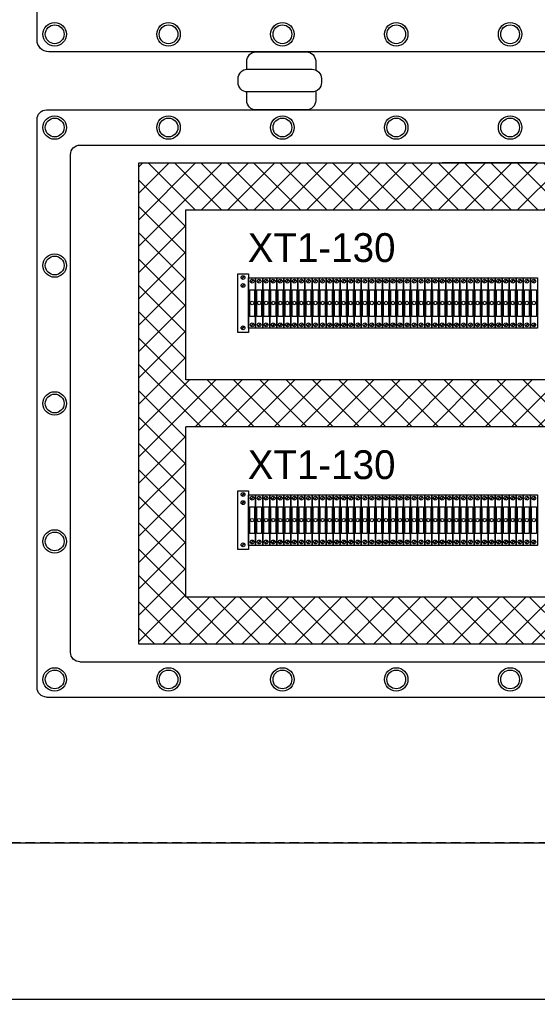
# Model space of a CAD drawing. Header units: millimetres. Extents: x 32626 to 72822, y 60047 to 123188.
# Drawn here: x 38663 to 38928, y 68575 to 69075 of the extents above; entities that cross this region are included whole.
import ezdxf

# ---------------------------------------------------------------- set-up
doc = ezdxf.new("R2010")
doc.units = ezdxf.units.MM
doc.header["$LTSCALE"] = 10
doc.linetypes.add('DASHED', pattern=[0.75, 0.5, -0.25])
for name, color, linetype, lineweight in [('1轮廓实线层', 7, 'Continuous', 18), ('2细线层', 4, 'Continuous', 18), ('6文字层', 3, 'Continuous', 18), ('图框层', 7, 'Continuous', 18)]:
    doc.layers.add(name, color=color, linetype=linetype, lineweight=lineweight)
doc.styles.add('样式 1', font='SIMYOU.TTF', dxfattribs={"width": 0.75})

msp = doc.modelspace()

# ---------------------------------------------------------------- hatches: boundary and pattern name
at = {"layer": '1轮廓实线层'}
h = msp.add_hatch(dxfattribs=at)
h.set_pattern_fill('ANSI37', color=256, scale=3, style=0)
h.set_pattern_definition([(45, (7301.284, 2082.644), (-6.7351921, 6.7351921), []), (135, (7301.284, 2082.644), (-6.7351921, -6.7351921), [])])
h.paths.add_polyline_path([(39458.37, 68756.33), (39458.37, 69002.19), (38724.3, 69002.19), (38724.3, 68756.33)])
h.paths.add_polyline_path([(39434.37, 68780.33), (39434.37, 68867.26), (38748.3, 68867.26), (38748.3, 68780.33)], flags=16)
h.paths.add_polyline_path([(39434.37, 68891.26), (39434.37, 68978.19), (38748.3, 68978.19), (38748.3, 68891.26)], flags=16)

# ---------------------------------------------------------------- linework, layer by layer
for p, q in [((38694.14, 69011.26), (39488.54, 69011.26)), ((38724.3, 69002.19), (39458.37, 69002.19)), ((38724.3, 68756.33), (38724.3, 69002.19)), ((38927.3, 69002.19), (38879.3, 69002.19)), ((38748.3, 68891.26), (38748.3, 68978.19)), ((38748.3, 68978.19), (39434.37, 68978.19)), ((39434.37, 68891.26), (38748.3, 68891.26)), ((39434.37, 68867.26), (38748.3, 68867.26)), ((38748.3, 68780.33), (38748.3, 68867.26)), ((39194.37, 68780.33), (38748.3, 68780.33)), ((39434.37, 68780.33), (38748.3, 68780.33)), ((39458.37, 68756.33), (38724.3, 68756.33)), ((38927.3, 68756.33), (38879.3, 68756.33)), ((38694.14, 68747.26), (39488.54, 68747.26)), ((38677.05, 68729.26), (39507.45, 68729.26))]:
    msp.add_line(p, q, dxfattribs=at)
at = {"layer": '1轮廓实线层', "lineweight": 13}
for p, q in [((38774.84, 68945.58), (38780.24, 68945.58)), ((38774.84, 68915.58), (38774.84, 68945.58)), ((38780.24, 68945.58), (38780.24, 68915.58)), ((38776.79, 68943.02), (38778.17, 68944.4)), ((38776.79, 68938.89), (38778.17, 68940.27)), ((38776.92, 68942.9), (38778.29, 68944.27)), ((38776.92, 68938.77), (38778.29, 68940.15)), ((38780.37, 68917.7), (38780.37, 68943.5)), ((38780.37, 68943.5), (38783.97, 68943.5)), ((38781.42, 68941.16), (38782.8, 68942.54)), ((38781.54, 68941.04), (38782.92, 68942.42)), ((38783.97, 68943.5), (38783.97, 68917.7)), ((38783.97, 68943.5), (38787.57, 68943.5)), ((38783.97, 68917.7), (38783.97, 68943.5)), ((38785.02, 68941.16), (38786.4, 68942.54)), ((38785.14, 68941.04), (38786.52, 68942.42)), ((38787.57, 68943.5), (38787.57, 68917.7)), ((38787.57, 68943.5), (38791.17, 68943.5)), ((38787.57, 68917.7), (38787.57, 68943.5)), ((38788.62, 68941.16), (38790, 68942.54)), ((38788.75, 68941.04), (38790.12, 68942.42)), ((38791.17, 68943.5), (38791.17, 68917.7)), ((38791.17, 68943.5), (38794.77, 68943.5)), ((38791.17, 68917.7), (38791.17, 68943.5)), ((38792.23, 68941.16), (38793.6, 68942.54)), ((38792.35, 68941.04), (38793.72, 68942.42)), ((38794.77, 68943.5), (38794.77, 68917.7)), ((38794.78, 68943.5), (38798.38, 68943.5)), ((38794.78, 68917.7), (38794.78, 68943.5)), ((38795.83, 68941.16), (38797.2, 68942.54)), ((38795.95, 68941.04), (38797.33, 68942.42)), ((38798.38, 68943.5), (38798.38, 68917.7)), ((38798.38, 68943.5), (38801.98, 68943.5)), ((38798.38, 68917.7), (38798.38, 68943.5)), ((38799.43, 68941.16), (38800.81, 68942.54)), ((38799.55, 68941.04), (38800.93, 68942.42)), ((38801.98, 68943.5), (38801.98, 68917.7)), ((38801.98, 68943.5), (38805.58, 68943.5)), ((38801.98, 68917.7), (38801.98, 68943.5)), ((38803.03, 68941.16), (38804.41, 68942.54)), ((38803.15, 68941.04), (38804.53, 68942.42)), ((38805.58, 68943.5), (38805.58, 68917.7)), ((38805.58, 68943.5), (38809.18, 68943.5)), ((38805.58, 68917.7), (38805.58, 68943.5)), ((38806.63, 68941.16), (38808.01, 68942.54)), ((38806.75, 68941.04), (38808.13, 68942.42)), ((38809.18, 68943.5), (38809.18, 68917.7)), ((38809.18, 68943.5), (38812.78, 68943.5)), ((38809.18, 68917.7), (38809.18, 68943.5)), ((38810.23, 68941.16), (38811.61, 68942.54)), ((38810.35, 68941.04), (38811.73, 68942.42)), ((38812.78, 68943.5), (38812.78, 68917.7)), ((38812.78, 68943.5), (38816.38, 68943.5)), ((38812.78, 68917.7), (38812.78, 68943.5)), ((38813.83, 68941.16), (38815.21, 68942.54)), ((38813.95, 68941.04), (38815.33, 68942.42)), ((38816.38, 68943.5), (38816.38, 68917.7)), ((38816.38, 68943.5), (38819.98, 68943.5)), ((38816.38, 68917.7), (38816.38, 68943.5)), ((38817.43, 68941.16), (38818.81, 68942.54)), ((38817.55, 68941.04), (38818.93, 68942.42)), ((38819.98, 68943.5), (38819.98, 68917.7)), ((38819.98, 68943.5), (38823.58, 68943.5)), ((38819.98, 68917.7), (38819.98, 68943.5)), ((38821.03, 68941.16), (38822.41, 68942.54)), ((38821.15, 68941.04), (38822.53, 68942.42)), ((38823.58, 68943.5), (38823.58, 68917.7)), ((38823.58, 68943.5), (38827.18, 68943.5)), ((38823.58, 68917.7), (38823.58, 68943.5)), ((38824.63, 68941.16), (38826.01, 68942.54)), ((38824.75, 68941.04), (38826.13, 68942.42)), ((38827.18, 68943.5), (38827.18, 68917.7)), ((38827.18, 68943.5), (38830.78, 68943.5)), ((38827.18, 68917.7), (38827.18, 68943.5)), ((38828.23, 68941.16), (38829.61, 68942.54)), ((38828.35, 68941.04), (38829.73, 68942.42)), ((38830.78, 68943.5), (38830.78, 68917.7)), ((38830.78, 68943.5), (38834.38, 68943.5)), ((38830.78, 68917.7), (38830.78, 68943.5)), ((38831.83, 68941.16), (38833.21, 68942.54)), ((38831.95, 68941.04), (38833.33, 68942.42)), ((38834.38, 68943.5), (38834.38, 68917.7)), ((38834.38, 68943.5), (38837.98, 68943.5)), ((38834.38, 68917.7), (38834.38, 68943.5)), ((38835.43, 68941.16), (38836.81, 68942.54)), ((38835.56, 68941.04), (38836.93, 68942.42)), ((38837.98, 68943.5), (38837.98, 68917.7)), ((38837.99, 68943.5), (38841.59, 68943.5)), ((38837.99, 68917.7), (38837.99, 68943.5)), ((38839.04, 68941.16), (38840.41, 68942.54)), ((38839.16, 68941.04), (38840.54, 68942.42)), ((38841.59, 68943.5), (38841.59, 68917.7)), ((38841.59, 68943.5), (38845.19, 68943.5)), ((38841.59, 68917.7), (38841.59, 68943.5)), ((38842.64, 68941.16), (38844.02, 68942.54)), ((38842.76, 68941.04), (38844.14, 68942.42)), ((38845.19, 68943.5), (38845.19, 68917.7)), ((38845.19, 68943.5), (38848.79, 68943.5)), ((38845.19, 68917.7), (38845.19, 68943.5)), ((38846.24, 68941.16), (38847.62, 68942.54)), ((38846.36, 68941.04), (38847.74, 68942.42)), ((38848.79, 68943.5), (38848.79, 68917.7)), ((38848.79, 68943.5), (38852.39, 68943.5)), ((38848.79, 68917.7), (38848.79, 68943.5)), ((38849.84, 68941.16), (38851.22, 68942.54)), ((38849.96, 68941.04), (38851.34, 68942.42)), ((38852.39, 68943.5), (38852.39, 68917.7)), ((38852.39, 68943.5), (38855.99, 68943.5)), ((38852.39, 68917.7), (38852.39, 68943.5)), ((38853.44, 68941.16), (38854.82, 68942.54)), ((38853.56, 68941.04), (38854.94, 68942.42)), ((38855.99, 68943.5), (38855.99, 68917.7)), ((38855.99, 68943.5), (38859.59, 68943.5)), ((38855.99, 68917.7), (38855.99, 68943.5)), ((38857.04, 68941.16), (38858.42, 68942.54)), ((38857.16, 68941.04), (38858.54, 68942.42)), ((38859.59, 68943.5), (38859.59, 68917.7)), ((38859.59, 68943.5), (38863.19, 68943.5)), ((38859.59, 68917.7), (38859.59, 68943.5)), ((38860.64, 68941.16), (38862.02, 68942.54)), ((38860.76, 68941.04), (38862.14, 68942.42)), ((38863.19, 68943.5), (38863.19, 68917.7)), ((38863.19, 68943.5), (38866.79, 68943.5)), ((38863.19, 68917.7), (38863.19, 68943.5)), ((38864.24, 68941.16), (38865.62, 68942.54)), ((38864.36, 68941.04), (38865.74, 68942.42)), ((38866.79, 68943.5), (38866.79, 68917.7)), ((38866.79, 68943.5), (38870.39, 68943.5)), ((38866.79, 68917.7), (38866.79, 68943.5)), ((38867.84, 68941.16), (38869.22, 68942.54)), ((38867.96, 68941.04), (38869.34, 68942.42)), ((38870.39, 68943.5), (38870.39, 68917.7)), ((38870.39, 68943.5), (38873.99, 68943.5)), ((38870.39, 68917.7), (38870.39, 68943.5)), ((38871.44, 68941.16), (38872.82, 68942.54)), ((38871.56, 68941.04), (38872.94, 68942.42)), ((38873.99, 68943.5), (38873.99, 68917.7)), ((38873.99, 68943.5), (38877.59, 68943.5)), ((38873.99, 68917.7), (38873.99, 68943.5)), ((38875.04, 68941.16), (38876.42, 68942.54)), ((38875.16, 68941.04), (38876.54, 68942.42)), ((38877.59, 68943.5), (38877.59, 68917.7)), ((38877.59, 68943.5), (38881.19, 68943.5)), ((38877.59, 68917.7), (38877.59, 68943.5)), ((38878.64, 68941.16), (38880.02, 68942.54)), ((38878.77, 68941.04), (38880.14, 68942.42)), ((38881.19, 68943.5), (38881.19, 68917.7)), ((38881.19, 68943.5), (38884.79, 68943.5)), ((38881.19, 68917.7), (38881.19, 68943.5)), ((38882.25, 68941.16), (38883.62, 68942.54)), ((38882.37, 68941.04), (38883.74, 68942.42)), ((38884.79, 68943.5), (38884.79, 68917.7)), ((38884.8, 68943.5), (38888.4, 68943.5)), ((38884.8, 68917.7), (38884.8, 68943.5)), ((38885.85, 68941.16), (38887.22, 68942.54)), ((38885.97, 68941.04), (38887.35, 68942.42)), ((38888.4, 68943.5), (38888.4, 68917.7)), ((38888.4, 68943.5), (38892, 68943.5)), ((38888.4, 68917.7), (38888.4, 68943.5)), ((38889.45, 68941.16), (38890.83, 68942.54)), ((38889.57, 68941.04), (38890.95, 68942.42)), ((38892, 68943.5), (38892, 68917.7)), ((38892, 68943.5), (38895.6, 68943.5)), ((38892, 68917.7), (38892, 68943.5)), ((38893.05, 68941.16), (38894.43, 68942.54)), ((38893.17, 68941.04), (38894.55, 68942.42)), ((38895.6, 68943.5), (38895.6, 68917.7)), ((38895.6, 68943.5), (38899.2, 68943.5)), ((38895.6, 68917.7), (38895.6, 68943.5)), ((38896.65, 68941.16), (38898.03, 68942.54)), ((38896.77, 68941.04), (38898.15, 68942.42)), ((38899.2, 68943.5), (38899.2, 68917.7)), ((38899.2, 68943.5), (38902.8, 68943.5)), ((38899.2, 68917.7), (38899.2, 68943.5)), ((38900.25, 68941.16), (38901.63, 68942.54)), ((38900.37, 68941.04), (38901.75, 68942.42)), ((38902.8, 68943.5), (38902.8, 68917.7)), ((38902.8, 68943.5), (38906.4, 68943.5)), ((38902.8, 68917.7), (38902.8, 68943.5)), ((38903.85, 68941.16), (38905.23, 68942.54)), ((38903.97, 68941.04), (38905.35, 68942.42)), ((38906.4, 68943.5), (38906.4, 68917.7)), ((38906.4, 68943.5), (38910, 68943.5)), ((38906.4, 68917.7), (38906.4, 68943.5)), ((38907.45, 68941.16), (38908.83, 68942.54)), ((38907.57, 68941.04), (38908.95, 68942.42)), ((38910, 68943.5), (38910, 68917.7)), ((38910, 68943.5), (38913.6, 68943.5)), ((38910, 68917.7), (38910, 68943.5)), ((38911.05, 68941.16), (38912.43, 68942.54)), ((38911.17, 68941.04), (38912.55, 68942.42)), ((38913.6, 68943.5), (38913.6, 68917.7)), ((38913.6, 68943.5), (38917.2, 68943.5)), ((38913.6, 68917.7), (38913.6, 68943.5)), ((38914.65, 68941.16), (38916.03, 68942.54)), ((38914.77, 68941.04), (38916.15, 68942.42)), ((38917.2, 68943.5), (38917.2, 68917.7)), ((38917.2, 68943.5), (38920.8, 68943.5)), ((38917.2, 68917.7), (38917.2, 68943.5)), ((38918.25, 68941.16), (38919.63, 68942.54)), ((38918.37, 68941.04), (38919.75, 68942.42)), ((38920.8, 68943.5), (38920.8, 68917.7)), ((38920.8, 68943.5), (38924.4, 68943.5)), ((38920.8, 68917.7), (38920.8, 68943.5)), ((38921.85, 68941.16), (38923.23, 68942.54)), ((38921.97, 68941.04), (38923.35, 68942.42)), ((38924.4, 68943.5), (38924.4, 68917.7)), ((38924.4, 68943.5), (38928, 68943.5)), ((38924.4, 68917.7), (38924.4, 68943.5)), ((38925.45, 68941.16), (38926.83, 68942.54)), ((38925.58, 68941.04), (38926.95, 68942.42)), ((38928, 68943.5), (38928, 68917.7)), ((38781.42, 68918.79), (38782.8, 68920.17)), ((38781.54, 68918.67), (38782.92, 68920.04)), ((38785.02, 68918.79), (38786.4, 68920.17)), ((38785.14, 68918.67), (38786.52, 68920.04)), ((38788.62, 68918.79), (38790, 68920.17)), ((38788.75, 68918.67), (38790.12, 68920.04)), ((38792.23, 68918.79), (38793.6, 68920.17)), ((38792.35, 68918.67), (38793.72, 68920.04)), ((38795.83, 68918.79), (38797.2, 68920.17)), ((38795.95, 68918.67), (38797.33, 68920.04)), ((38799.43, 68918.79), (38800.81, 68920.17)), ((38799.55, 68918.67), (38800.93, 68920.04)), ((38803.03, 68918.79), (38804.41, 68920.17)), ((38803.15, 68918.67), (38804.53, 68920.04)), ((38806.63, 68918.79), (38808.01, 68920.17)), ((38806.75, 68918.67), (38808.13, 68920.04)), ((38810.23, 68918.79), (38811.61, 68920.17)), ((38810.35, 68918.67), (38811.73, 68920.04)), ((38813.83, 68918.79), (38815.21, 68920.17)), ((38813.95, 68918.67), (38815.33, 68920.04)), ((38817.43, 68918.79), (38818.81, 68920.17)), ((38817.55, 68918.67), (38818.93, 68920.04)), ((38821.03, 68918.79), (38822.41, 68920.17)), ((38821.15, 68918.67), (38822.53, 68920.04)), ((38824.63, 68918.79), (38826.01, 68920.17)), ((38824.75, 68918.67), (38826.13, 68920.04)), ((38828.23, 68918.79), (38829.61, 68920.17)), ((38828.35, 68918.67), (38829.73, 68920.04)), ((38831.83, 68918.79), (38833.21, 68920.17)), ((38831.95, 68918.67), (38833.33, 68920.04)), ((38835.43, 68918.79), (38836.81, 68920.17)), ((38835.56, 68918.67), (38836.93, 68920.04)), ((38839.04, 68918.79), (38840.41, 68920.17)), ((38839.16, 68918.67), (38840.54, 68920.04)), ((38842.64, 68918.79), (38844.02, 68920.17)), ((38842.76, 68918.67), (38844.14, 68920.04)), ((38846.24, 68918.79), (38847.62, 68920.17)), ((38846.36, 68918.67), (38847.74, 68920.04)), ((38849.84, 68918.79), (38851.22, 68920.17)), ((38849.96, 68918.67), (38851.34, 68920.04)), ((38853.44, 68918.79), (38854.82, 68920.17)), ((38853.56, 68918.67), (38854.94, 68920.04)), ((38857.04, 68918.79), (38858.42, 68920.17)), ((38857.16, 68918.67), (38858.54, 68920.04)), ((38860.64, 68918.79), (38862.02, 68920.17)), ((38860.76, 68918.67), (38862.14, 68920.04)), ((38864.24, 68918.79), (38865.62, 68920.17)), ((38864.36, 68918.67), (38865.74, 68920.04)), ((38867.84, 68918.79), (38869.22, 68920.17)), ((38867.96, 68918.67), (38869.34, 68920.04)), ((38871.44, 68918.79), (38872.82, 68920.17)), ((38871.56, 68918.67), (38872.94, 68920.04)), ((38875.04, 68918.79), (38876.42, 68920.17)), ((38875.16, 68918.67), (38876.54, 68920.04)), ((38878.64, 68918.79), (38880.02, 68920.17)), ((38878.77, 68918.67), (38880.14, 68920.04)), ((38882.25, 68918.79), (38883.62, 68920.17)), ((38882.37, 68918.67), (38883.74, 68920.04)), ((38885.85, 68918.79), (38887.22, 68920.17)), ((38885.97, 68918.67), (38887.35, 68920.04)), ((38889.45, 68918.79), (38890.83, 68920.17)), ((38889.57, 68918.67), (38890.95, 68920.04)), ((38893.05, 68918.79), (38894.43, 68920.17)), ((38893.17, 68918.67), (38894.55, 68920.04)), ((38896.65, 68918.79), (38898.03, 68920.17)), ((38896.77, 68918.67), (38898.15, 68920.04)), ((38900.25, 68918.79), (38901.63, 68920.17)), ((38900.37, 68918.67), (38901.75, 68920.04)), ((38903.85, 68918.79), (38905.23, 68920.17)), ((38903.97, 68918.67), (38905.35, 68920.04)), ((38907.45, 68918.79), (38908.83, 68920.17)), ((38907.57, 68918.67), (38908.95, 68920.04)), ((38911.05, 68918.79), (38912.43, 68920.17)), ((38911.17, 68918.67), (38912.55, 68920.04)), ((38914.65, 68918.79), (38916.03, 68920.17)), ((38914.77, 68918.67), (38916.15, 68920.04)), ((38918.25, 68918.79), (38919.63, 68920.17)), ((38918.37, 68918.67), (38919.75, 68920.04)), ((38921.85, 68918.79), (38923.23, 68920.17)), ((38921.97, 68918.67), (38923.35, 68920.04)), ((38925.45, 68918.79), (38926.83, 68920.17)), ((38925.58, 68918.67), (38926.95, 68920.04)), ((38780.24, 68915.58), (38774.84, 68915.58)), ((38776.79, 68917.32), (38778.17, 68918.7)), ((38776.92, 68917.2), (38778.29, 68918.58)), ((38783.97, 68917.7), (38780.37, 68917.7)), ((38787.57, 68917.7), (38783.97, 68917.7)), ((38791.17, 68917.7), (38787.57, 68917.7)), ((38794.77, 68917.7), (38791.17, 68917.7)), ((38798.38, 68917.7), (38794.78, 68917.7)), ((38801.98, 68917.7), (38798.38, 68917.7)), ((38805.58, 68917.7), (38801.98, 68917.7)), ((38809.18, 68917.7), (38805.58, 68917.7)), ((38812.78, 68917.7), (38809.18, 68917.7)), ((38816.38, 68917.7), (38812.78, 68917.7)), ((38819.98, 68917.7), (38816.38, 68917.7)), ((38823.58, 68917.7), (38819.98, 68917.7)), ((38827.18, 68917.7), (38823.58, 68917.7)), ((38830.78, 68917.7), (38827.18, 68917.7)), ((38834.38, 68917.7), (38830.78, 68917.7)), ((38837.98, 68917.7), (38834.38, 68917.7)), ((38841.59, 68917.7), (38837.99, 68917.7)), ((38845.19, 68917.7), (38841.59, 68917.7)), ((38848.79, 68917.7), (38845.19, 68917.7)), ((38852.39, 68917.7), (38848.79, 68917.7)), ((38855.99, 68917.7), (38852.39, 68917.7)), ((38859.59, 68917.7), (38855.99, 68917.7)), ((38863.19, 68917.7), (38859.59, 68917.7)), ((38866.79, 68917.7), (38863.19, 68917.7)), ((38870.39, 68917.7), (38866.79, 68917.7)), ((38873.99, 68917.7), (38870.39, 68917.7)), ((38877.59, 68917.7), (38873.99, 68917.7)), ((38881.19, 68917.7), (38877.59, 68917.7)), ((38884.79, 68917.7), (38881.19, 68917.7)), ((38888.4, 68917.7), (38884.8, 68917.7)), ((38892, 68917.7), (38888.4, 68917.7)), ((38895.6, 68917.7), (38892, 68917.7)), ((38899.2, 68917.7), (38895.6, 68917.7)), ((38902.8, 68917.7), (38899.2, 68917.7)), ((38906.4, 68917.7), (38902.8, 68917.7)), ((38910, 68917.7), (38906.4, 68917.7)), ((38913.6, 68917.7), (38910, 68917.7)), ((38917.2, 68917.7), (38913.6, 68917.7)), ((38920.8, 68917.7), (38917.2, 68917.7)), ((38924.4, 68917.7), (38920.8, 68917.7)), ((38928, 68917.7), (38924.4, 68917.7)), ((38774.84, 68834.65), (38780.24, 68834.65)), ((38774.84, 68804.65), (38774.84, 68834.65)), ((38780.24, 68834.65), (38780.24, 68804.65)), ((38776.79, 68832.09), (38778.17, 68833.47)), ((38776.92, 68831.97), (38778.29, 68833.34)), ((38780.37, 68806.77), (38780.37, 68832.57)), ((38780.37, 68832.57), (38783.97, 68832.57)), ((38781.42, 68830.23), (38782.8, 68831.61)), ((38781.54, 68830.11), (38782.92, 68831.49)), ((38783.97, 68832.57), (38783.97, 68806.77)), ((38783.97, 68832.57), (38787.57, 68832.57)), ((38783.97, 68806.77), (38783.97, 68832.57)), ((38785.02, 68830.23), (38786.4, 68831.61)), ((38785.14, 68830.11), (38786.52, 68831.49)), ((38787.57, 68832.57), (38787.57, 68806.77)), ((38787.57, 68832.57), (38791.17, 68832.57)), ((38787.57, 68806.77), (38787.57, 68832.57)), ((38788.62, 68830.23), (38790, 68831.61)), ((38788.75, 68830.11), (38790.12, 68831.49)), ((38791.17, 68832.57), (38791.17, 68806.77)), ((38791.17, 68832.57), (38794.77, 68832.57)), ((38791.17, 68806.77), (38791.17, 68832.57)), ((38792.23, 68830.23), (38793.6, 68831.61)), ((38792.35, 68830.11), (38793.72, 68831.49)), ((38794.77, 68832.57), (38794.77, 68806.77)), ((38794.78, 68832.57), (38798.38, 68832.57)), ((38794.78, 68806.77), (38794.78, 68832.57)), ((38795.83, 68830.23), (38797.2, 68831.61)), ((38795.95, 68830.11), (38797.33, 68831.49)), ((38798.38, 68832.57), (38798.38, 68806.77)), ((38798.38, 68832.57), (38801.98, 68832.57)), ((38798.38, 68806.77), (38798.38, 68832.57)), ((38799.43, 68830.23), (38800.81, 68831.61)), ((38799.55, 68830.11), (38800.93, 68831.49)), ((38801.98, 68832.57), (38801.98, 68806.77)), ((38801.98, 68832.57), (38805.58, 68832.57)), ((38801.98, 68806.77), (38801.98, 68832.57)), ((38803.03, 68830.23), (38804.41, 68831.61)), ((38803.15, 68830.11), (38804.53, 68831.49)), ((38805.58, 68832.57), (38805.58, 68806.77)), ((38805.58, 68832.57), (38809.18, 68832.57)), ((38805.58, 68806.77), (38805.58, 68832.57)), ((38806.63, 68830.23), (38808.01, 68831.61)), ((38806.75, 68830.11), (38808.13, 68831.49)), ((38809.18, 68832.57), (38809.18, 68806.77)), ((38809.18, 68832.57), (38812.78, 68832.57)), ((38809.18, 68806.77), (38809.18, 68832.57)), ((38810.23, 68830.23), (38811.61, 68831.61)), ((38810.35, 68830.11), (38811.73, 68831.49)), ((38812.78, 68832.57), (38812.78, 68806.77)), ((38812.78, 68832.57), (38816.38, 68832.57)), ((38812.78, 68806.77), (38812.78, 68832.57)), ((38813.83, 68830.23), (38815.21, 68831.61)), ((38813.95, 68830.11), (38815.33, 68831.49)), ((38816.38, 68832.57), (38816.38, 68806.77)), ((38816.38, 68832.57), (38819.98, 68832.57)), ((38816.38, 68806.77), (38816.38, 68832.57)), ((38817.43, 68830.23), (38818.81, 68831.61)), ((38817.55, 68830.11), (38818.93, 68831.49)), ((38819.98, 68832.57), (38819.98, 68806.77)), ((38819.98, 68832.57), (38823.58, 68832.57)), ((38819.98, 68806.77), (38819.98, 68832.57)), ((38821.03, 68830.23), (38822.41, 68831.61)), ((38821.15, 68830.11), (38822.53, 68831.49)), ((38823.58, 68832.57), (38823.58, 68806.77)), ((38823.58, 68832.57), (38827.18, 68832.57)), ((38823.58, 68806.77), (38823.58, 68832.57)), ((38824.63, 68830.23), (38826.01, 68831.61)), ((38824.75, 68830.11), (38826.13, 68831.49)), ((38827.18, 68832.57), (38827.18, 68806.77)), ((38827.18, 68832.57), (38830.78, 68832.57)), ((38827.18, 68806.77), (38827.18, 68832.57)), ((38828.23, 68830.23), (38829.61, 68831.61)), ((38828.35, 68830.11), (38829.73, 68831.49)), ((38830.78, 68832.57), (38830.78, 68806.77)), ((38830.78, 68832.57), (38834.38, 68832.57)), ((38830.78, 68806.77), (38830.78, 68832.57)), ((38831.83, 68830.23), (38833.21, 68831.61)), ((38831.95, 68830.11), (38833.33, 68831.49)), ((38834.38, 68832.57), (38834.38, 68806.77)), ((38834.38, 68832.57), (38837.98, 68832.57)), ((38834.38, 68806.77), (38834.38, 68832.57)), ((38835.43, 68830.23), (38836.81, 68831.61)), ((38835.56, 68830.11), (38836.93, 68831.49)), ((38837.98, 68832.57), (38837.98, 68806.77)), ((38837.99, 68832.57), (38841.59, 68832.57)), ((38837.99, 68806.77), (38837.99, 68832.57)), ((38839.04, 68830.23), (38840.41, 68831.61)), ((38839.16, 68830.11), (38840.54, 68831.49)), ((38841.59, 68832.57), (38841.59, 68806.77)), ((38841.59, 68832.57), (38845.19, 68832.57)), ((38841.59, 68806.77), (38841.59, 68832.57)), ((38842.64, 68830.23), (38844.02, 68831.61)), ((38842.76, 68830.11), (38844.14, 68831.49)), ((38845.19, 68832.57), (38845.19, 68806.77)), ((38845.19, 68832.57), (38848.79, 68832.57)), ((38845.19, 68806.77), (38845.19, 68832.57)), ((38846.24, 68830.23), (38847.62, 68831.61)), ((38846.36, 68830.11), (38847.74, 68831.49)), ((38848.79, 68832.57), (38848.79, 68806.77)), ((38848.79, 68832.57), (38852.39, 68832.57)), ((38848.79, 68806.77), (38848.79, 68832.57)), ((38849.84, 68830.23), (38851.22, 68831.61)), ((38849.96, 68830.11), (38851.34, 68831.49)), ((38852.39, 68832.57), (38852.39, 68806.77)), ((38852.39, 68832.57), (38855.99, 68832.57)), ((38852.39, 68806.77), (38852.39, 68832.57)), ((38853.44, 68830.23), (38854.82, 68831.61)), ((38853.56, 68830.11), (38854.94, 68831.49)), ((38855.99, 68832.57), (38855.99, 68806.77)), ((38855.99, 68832.57), (38859.59, 68832.57)), ((38855.99, 68806.77), (38855.99, 68832.57)), ((38857.04, 68830.23), (38858.42, 68831.61)), ((38857.16, 68830.11), (38858.54, 68831.49)), ((38859.59, 68832.57), (38859.59, 68806.77)), ((38859.59, 68832.57), (38863.19, 68832.57)), ((38859.59, 68806.77), (38859.59, 68832.57)), ((38860.64, 68830.23), (38862.02, 68831.61)), ((38860.76, 68830.11), (38862.14, 68831.49)), ((38863.19, 68832.57), (38863.19, 68806.77)), ((38863.19, 68832.57), (38866.79, 68832.57)), ((38863.19, 68806.77), (38863.19, 68832.57)), ((38864.24, 68830.23), (38865.62, 68831.61)), ((38864.36, 68830.11), (38865.74, 68831.49)), ((38866.79, 68832.57), (38866.79, 68806.77)), ((38866.79, 68832.57), (38870.39, 68832.57)), ((38866.79, 68806.77), (38866.79, 68832.57)), ((38867.84, 68830.23), (38869.22, 68831.61)), ((38867.96, 68830.11), (38869.34, 68831.49)), ((38870.39, 68832.57), (38870.39, 68806.77)), ((38870.39, 68832.57), (38873.99, 68832.57)), ((38870.39, 68806.77), (38870.39, 68832.57)), ((38871.44, 68830.23), (38872.82, 68831.61)), ((38871.56, 68830.11), (38872.94, 68831.49)), ((38873.99, 68832.57), (38873.99, 68806.77)), ((38873.99, 68832.57), (38877.59, 68832.57)), ((38873.99, 68806.77), (38873.99, 68832.57)), ((38875.04, 68830.23), (38876.42, 68831.61)), ((38875.16, 68830.11), (38876.54, 68831.49)), ((38877.59, 68832.57), (38877.59, 68806.77)), ((38877.59, 68832.57), (38881.19, 68832.57)), ((38877.59, 68806.77), (38877.59, 68832.57)), ((38878.64, 68830.23), (38880.02, 68831.61)), ((38878.77, 68830.11), (38880.14, 68831.49)), ((38881.19, 68832.57), (38881.19, 68806.77)), ((38881.19, 68832.57), (38884.79, 68832.57)), ((38881.19, 68806.77), (38881.19, 68832.57)), ((38882.25, 68830.23), (38883.62, 68831.61)), ((38882.37, 68830.11), (38883.74, 68831.49)), ((38884.79, 68832.57), (38884.79, 68806.77)), ((38884.8, 68832.57), (38888.4, 68832.57)), ((38884.8, 68806.77), (38884.8, 68832.57)), ((38885.85, 68830.23), (38887.22, 68831.61)), ((38885.97, 68830.11), (38887.35, 68831.49)), ((38888.4, 68832.57), (38888.4, 68806.77)), ((38888.4, 68832.57), (38892, 68832.57)), ((38888.4, 68806.77), (38888.4, 68832.57)), ((38889.45, 68830.23), (38890.83, 68831.61)), ((38889.57, 68830.11), (38890.95, 68831.49)), ((38892, 68832.57), (38892, 68806.77)), ((38892, 68832.57), (38895.6, 68832.57)), ((38892, 68806.77), (38892, 68832.57)), ((38893.05, 68830.23), (38894.43, 68831.61)), ((38893.17, 68830.11), (38894.55, 68831.49)), ((38895.6, 68832.57), (38895.6, 68806.77)), ((38895.6, 68832.57), (38899.2, 68832.57)), ((38895.6, 68806.77), (38895.6, 68832.57)), ((38896.65, 68830.23), (38898.03, 68831.61)), ((38896.77, 68830.11), (38898.15, 68831.49)), ((38899.2, 68832.57), (38899.2, 68806.77)), ((38899.2, 68832.57), (38902.8, 68832.57)), ((38899.2, 68806.77), (38899.2, 68832.57)), ((38900.25, 68830.23), (38901.63, 68831.61)), ((38900.37, 68830.11), (38901.75, 68831.49)), ((38902.8, 68832.57), (38902.8, 68806.77)), ((38902.8, 68832.57), (38906.4, 68832.57)), ((38902.8, 68806.77), (38902.8, 68832.57)), ((38903.85, 68830.23), (38905.23, 68831.61)), ((38903.97, 68830.11), (38905.35, 68831.49)), ((38906.4, 68832.57), (38906.4, 68806.77)), ((38906.4, 68832.57), (38910, 68832.57)), ((38906.4, 68806.77), (38906.4, 68832.57)), ((38907.45, 68830.23), (38908.83, 68831.61)), ((38907.57, 68830.11), (38908.95, 68831.49)), ((38910, 68832.57), (38910, 68806.77)), ((38910, 68832.57), (38913.6, 68832.57)), ((38910, 68806.77), (38910, 68832.57)), ((38911.05, 68830.23), (38912.43, 68831.61)), ((38911.17, 68830.11), (38912.55, 68831.49)), ((38913.6, 68832.57), (38913.6, 68806.77)), ((38913.6, 68832.57), (38917.2, 68832.57)), ((38913.6, 68806.77), (38913.6, 68832.57)), ((38914.65, 68830.23), (38916.03, 68831.61)), ((38914.77, 68830.11), (38916.15, 68831.49)), ((38917.2, 68832.57), (38917.2, 68806.77)), ((38917.2, 68832.57), (38920.8, 68832.57)), ((38917.2, 68806.77), (38917.2, 68832.57)), ((38918.25, 68830.23), (38919.63, 68831.61)), ((38918.37, 68830.11), (38919.75, 68831.49)), ((38920.8, 68832.57), (38920.8, 68806.77)), ((38920.8, 68832.57), (38924.4, 68832.57)), ((38920.8, 68806.77), (38920.8, 68832.57)), ((38921.85, 68830.23), (38923.23, 68831.61)), ((38921.97, 68830.11), (38923.35, 68831.49)), ((38924.4, 68832.57), (38924.4, 68806.77)), ((38924.4, 68832.57), (38928, 68832.57)), ((38924.4, 68806.77), (38924.4, 68832.57)), ((38925.45, 68830.23), (38926.83, 68831.61)), ((38925.58, 68830.11), (38926.95, 68831.49)), ((38928, 68832.57), (38928, 68806.77)), ((38776.79, 68827.96), (38778.17, 68829.34)), ((38776.92, 68827.84), (38778.29, 68829.22)), ((38780.24, 68804.65), (38774.84, 68804.65)), ((38776.79, 68806.4), (38778.17, 68807.77)), ((38776.92, 68806.27), (38778.29, 68807.65)), ((38783.97, 68806.77), (38780.37, 68806.77)), ((38781.42, 68807.86), (38782.8, 68809.24)), ((38781.54, 68807.74), (38782.92, 68809.12)), ((38787.57, 68806.77), (38783.97, 68806.77)), ((38785.02, 68807.86), (38786.4, 68809.24)), ((38785.14, 68807.74), (38786.52, 68809.12)), ((38791.17, 68806.77), (38787.57, 68806.77)), ((38788.62, 68807.86), (38790, 68809.24)), ((38788.75, 68807.74), (38790.12, 68809.12)), ((38794.77, 68806.77), (38791.17, 68806.77)), ((38792.23, 68807.86), (38793.6, 68809.24)), ((38792.35, 68807.74), (38793.72, 68809.12)), ((38798.38, 68806.77), (38794.78, 68806.77)), ((38795.83, 68807.86), (38797.2, 68809.24)), ((38795.95, 68807.74), (38797.33, 68809.12)), ((38801.98, 68806.77), (38798.38, 68806.77)), ((38799.43, 68807.86), (38800.81, 68809.24)), ((38799.55, 68807.74), (38800.93, 68809.12)), ((38805.58, 68806.77), (38801.98, 68806.77)), ((38803.03, 68807.86), (38804.41, 68809.24)), ((38803.15, 68807.74), (38804.53, 68809.12)), ((38809.18, 68806.77), (38805.58, 68806.77)), ((38806.63, 68807.86), (38808.01, 68809.24)), ((38806.75, 68807.74), (38808.13, 68809.12)), ((38812.78, 68806.77), (38809.18, 68806.77)), ((38810.23, 68807.86), (38811.61, 68809.24)), ((38810.35, 68807.74), (38811.73, 68809.12)), ((38816.38, 68806.77), (38812.78, 68806.77)), ((38813.83, 68807.86), (38815.21, 68809.24)), ((38813.95, 68807.74), (38815.33, 68809.12)), ((38819.98, 68806.77), (38816.38, 68806.77)), ((38817.43, 68807.86), (38818.81, 68809.24)), ((38817.55, 68807.74), (38818.93, 68809.12)), ((38823.58, 68806.77), (38819.98, 68806.77)), ((38821.03, 68807.86), (38822.41, 68809.24)), ((38821.15, 68807.74), (38822.53, 68809.12)), ((38827.18, 68806.77), (38823.58, 68806.77)), ((38824.63, 68807.86), (38826.01, 68809.24)), ((38824.75, 68807.74), (38826.13, 68809.12)), ((38830.78, 68806.77), (38827.18, 68806.77)), ((38828.23, 68807.86), (38829.61, 68809.24)), ((38828.35, 68807.74), (38829.73, 68809.12)), ((38834.38, 68806.77), (38830.78, 68806.77)), ((38831.83, 68807.86), (38833.21, 68809.24)), ((38831.95, 68807.74), (38833.33, 68809.12)), ((38837.98, 68806.77), (38834.38, 68806.77)), ((38835.43, 68807.86), (38836.81, 68809.24)), ((38835.56, 68807.74), (38836.93, 68809.12)), ((38841.59, 68806.77), (38837.99, 68806.77)), ((38839.04, 68807.86), (38840.41, 68809.24)), ((38839.16, 68807.74), (38840.54, 68809.12)), ((38845.19, 68806.77), (38841.59, 68806.77)), ((38842.64, 68807.86), (38844.02, 68809.24)), ((38842.76, 68807.74), (38844.14, 68809.12)), ((38848.79, 68806.77), (38845.19, 68806.77)), ((38846.24, 68807.86), (38847.62, 68809.24)), ((38846.36, 68807.74), (38847.74, 68809.12)), ((38852.39, 68806.77), (38848.79, 68806.77)), ((38849.84, 68807.86), (38851.22, 68809.24)), ((38849.96, 68807.74), (38851.34, 68809.12)), ((38855.99, 68806.77), (38852.39, 68806.77)), ((38853.44, 68807.86), (38854.82, 68809.24)), ((38853.56, 68807.74), (38854.94, 68809.12)), ((38859.59, 68806.77), (38855.99, 68806.77)), ((38857.04, 68807.86), (38858.42, 68809.24)), ((38857.16, 68807.74), (38858.54, 68809.12)), ((38863.19, 68806.77), (38859.59, 68806.77)), ((38860.64, 68807.86), (38862.02, 68809.24)), ((38860.76, 68807.74), (38862.14, 68809.12)), ((38866.79, 68806.77), (38863.19, 68806.77)), ((38864.24, 68807.86), (38865.62, 68809.24)), ((38864.36, 68807.74), (38865.74, 68809.12)), ((38870.39, 68806.77), (38866.79, 68806.77)), ((38867.84, 68807.86), (38869.22, 68809.24)), ((38867.96, 68807.74), (38869.34, 68809.12)), ((38873.99, 68806.77), (38870.39, 68806.77)), ((38871.44, 68807.86), (38872.82, 68809.24)), ((38871.56, 68807.74), (38872.94, 68809.12)), ((38877.59, 68806.77), (38873.99, 68806.77)), ((38875.04, 68807.86), (38876.42, 68809.24)), ((38875.16, 68807.74), (38876.54, 68809.12)), ((38881.19, 68806.77), (38877.59, 68806.77)), ((38878.64, 68807.86), (38880.02, 68809.24)), ((38878.77, 68807.74), (38880.14, 68809.12)), ((38884.79, 68806.77), (38881.19, 68806.77)), ((38882.25, 68807.86), (38883.62, 68809.24)), ((38882.37, 68807.74), (38883.74, 68809.12)), ((38888.4, 68806.77), (38884.8, 68806.77)), ((38885.85, 68807.86), (38887.22, 68809.24)), ((38885.97, 68807.74), (38887.35, 68809.12)), ((38892, 68806.77), (38888.4, 68806.77)), ((38889.45, 68807.86), (38890.83, 68809.24)), ((38889.57, 68807.74), (38890.95, 68809.12)), ((38895.6, 68806.77), (38892, 68806.77)), ((38893.05, 68807.86), (38894.43, 68809.24)), ((38893.17, 68807.74), (38894.55, 68809.12)), ((38899.2, 68806.77), (38895.6, 68806.77)), ((38896.65, 68807.86), (38898.03, 68809.24)), ((38896.77, 68807.74), (38898.15, 68809.12)), ((38902.8, 68806.77), (38899.2, 68806.77)), ((38900.25, 68807.86), (38901.63, 68809.24)), ((38900.37, 68807.74), (38901.75, 68809.12)), ((38906.4, 68806.77), (38902.8, 68806.77)), ((38903.85, 68807.86), (38905.23, 68809.24)), ((38903.97, 68807.74), (38905.35, 68809.12)), ((38910, 68806.77), (38906.4, 68806.77)), ((38907.45, 68807.86), (38908.83, 68809.24)), ((38907.57, 68807.74), (38908.95, 68809.12)), ((38913.6, 68806.77), (38910, 68806.77)), ((38911.05, 68807.86), (38912.43, 68809.24)), ((38911.17, 68807.74), (38912.55, 68809.12)), ((38917.2, 68806.77), (38913.6, 68806.77)), ((38914.65, 68807.86), (38916.03, 68809.24)), ((38914.77, 68807.74), (38916.15, 68809.12)), ((38920.8, 68806.77), (38917.2, 68806.77)), ((38918.25, 68807.86), (38919.63, 68809.24)), ((38918.37, 68807.74), (38919.75, 68809.12)), ((38924.4, 68806.77), (38920.8, 68806.77)), ((38921.85, 68807.86), (38923.23, 68809.24)), ((38921.97, 68807.74), (38923.35, 68809.12)), ((38928, 68806.77), (38924.4, 68806.77)), ((38925.45, 68807.86), (38926.83, 68809.24)), ((38925.58, 68807.74), (38926.95, 68809.12))]:
    msp.add_line(p, q, dxfattribs=at)
at = {"layer": '1轮廓实线层', "linetype": 'DASHED'}
msp.add_lwpolyline([(38500.62, 69694.14), (39623.75, 69694.14), (39623.75, 68654.76), (38500.62, 68654.76)], close=True, dxfattribs=at)
at = {"layer": '1轮廓实线层'}
for points in [[(39506.25, 69058.91), (38678.25, 69058.91, -0.414214), (38672.25, 69064.91), (38672.25, 69532.91, -0.414214), (38678.25, 69538.91)], [(38779.43, 69050.03), (38779.43, 69054.11, -0.414214), (38784.23, 69058.91), (38809.87, 69058.91, -0.414214), (38814.67, 69054.11), (38814.67, 69049.66)], [(38814.67, 69038.81), (38814.67, 69034.06, -0.414214), (38809.87, 69029.26), (38784.23, 69029.26, -0.414214), (38779.43, 69034.06), (38779.43, 69038.44)], [(38677.05, 68729.26, -0.414214), (38672.25, 68734.06), (38672.25, 69024.46, -0.414214), (38677.05, 69029.26), (39159.99, 69029.26)], [(38694.14, 68747.26, -0.414214), (38689.34, 68752.06), (38689.34, 69006.46, -0.414214), (38694.14, 69011.26)]]:
    msp.add_lwpolyline(points, format="xyb", dxfattribs=at)
msp.add_lwpolyline([(38775, 69045.24, -0.414214), (38779.8, 69050.04), (38812.8, 69050.04, -0.414214), (38817.6, 69045.24), (38817.6, 69043.23, -0.414214), (38812.8, 69038.43), (38779.8, 69038.43, -0.414214), (38775, 69043.23)], format="xyb", close=True, dxfattribs=at)
at = {"layer": '1轮廓实线层', "lineweight": 13}
for points in [[(38780.99, 68937.4), (38783.44, 68937.4), (38783.44, 68923.75), (38780.99, 68923.75)], [(38784.59, 68937.4), (38787.04, 68937.4), (38787.04, 68923.75), (38784.59, 68923.75)], [(38788.19, 68937.4), (38790.64, 68937.4), (38790.64, 68923.75), (38788.19, 68923.75)], [(38791.8, 68937.4), (38794.24, 68937.4), (38794.24, 68923.75), (38791.8, 68923.75)], [(38795.4, 68937.4), (38797.84, 68937.4), (38797.84, 68923.75), (38795.4, 68923.75)], [(38799, 68937.4), (38801.45, 68937.4), (38801.45, 68923.75), (38799, 68923.75)], [(38802.6, 68937.4), (38805.05, 68937.4), (38805.05, 68923.75), (38802.6, 68923.75)], [(38806.2, 68937.4), (38808.65, 68937.4), (38808.65, 68923.75), (38806.2, 68923.75)], [(38809.8, 68937.4), (38812.25, 68937.4), (38812.25, 68923.75), (38809.8, 68923.75)], [(38813.4, 68937.4), (38815.85, 68937.4), (38815.85, 68923.75), (38813.4, 68923.75)], [(38817, 68937.4), (38819.45, 68937.4), (38819.45, 68923.75), (38817, 68923.75)], [(38820.6, 68937.4), (38823.05, 68937.4), (38823.05, 68923.75), (38820.6, 68923.75)], [(38824.2, 68937.4), (38826.65, 68937.4), (38826.65, 68923.75), (38824.2, 68923.75)], [(38827.8, 68937.4), (38830.25, 68937.4), (38830.25, 68923.75), (38827.8, 68923.75)], [(38831.4, 68937.4), (38833.85, 68937.4), (38833.85, 68923.75), (38831.4, 68923.75)], [(38835.01, 68937.4), (38837.45, 68937.4), (38837.45, 68923.75), (38835.01, 68923.75)], [(38838.61, 68937.4), (38841.05, 68937.4), (38841.05, 68923.75), (38838.61, 68923.75)], [(38842.21, 68937.4), (38844.66, 68937.4), (38844.66, 68923.75), (38842.21, 68923.75)], [(38845.81, 68937.4), (38848.26, 68937.4), (38848.26, 68923.75), (38845.81, 68923.75)], [(38849.41, 68937.4), (38851.86, 68937.4), (38851.86, 68923.75), (38849.41, 68923.75)], [(38853.01, 68937.4), (38855.46, 68937.4), (38855.46, 68923.75), (38853.01, 68923.75)], [(38856.61, 68937.4), (38859.06, 68937.4), (38859.06, 68923.75), (38856.61, 68923.75)], [(38860.21, 68937.4), (38862.66, 68937.4), (38862.66, 68923.75), (38860.21, 68923.75)], [(38863.81, 68937.4), (38866.26, 68937.4), (38866.26, 68923.75), (38863.81, 68923.75)], [(38867.41, 68937.4), (38869.86, 68937.4), (38869.86, 68923.75), (38867.41, 68923.75)], [(38871.01, 68937.4), (38873.46, 68937.4), (38873.46, 68923.75), (38871.01, 68923.75)], [(38874.61, 68937.4), (38877.06, 68937.4), (38877.06, 68923.75), (38874.61, 68923.75)], [(38878.21, 68937.4), (38880.66, 68937.4), (38880.66, 68923.75), (38878.21, 68923.75)], [(38881.82, 68937.4), (38884.26, 68937.4), (38884.26, 68923.75), (38881.82, 68923.75)], [(38885.42, 68937.4), (38887.86, 68937.4), (38887.86, 68923.75), (38885.42, 68923.75)], [(38889.02, 68937.4), (38891.47, 68937.4), (38891.47, 68923.75), (38889.02, 68923.75)], [(38892.62, 68937.4), (38895.07, 68937.4), (38895.07, 68923.75), (38892.62, 68923.75)], [(38896.22, 68937.4), (38898.67, 68937.4), (38898.67, 68923.75), (38896.22, 68923.75)], [(38899.82, 68937.4), (38902.27, 68937.4), (38902.27, 68923.75), (38899.82, 68923.75)], [(38903.42, 68937.4), (38905.87, 68937.4), (38905.87, 68923.75), (38903.42, 68923.75)], [(38907.02, 68937.4), (38909.47, 68937.4), (38909.47, 68923.75), (38907.02, 68923.75)], [(38910.62, 68937.4), (38913.07, 68937.4), (38913.07, 68923.75), (38910.62, 68923.75)], [(38914.22, 68937.4), (38916.67, 68937.4), (38916.67, 68923.75), (38914.22, 68923.75)], [(38917.82, 68937.4), (38920.27, 68937.4), (38920.27, 68923.75), (38917.82, 68923.75)], [(38921.42, 68937.4), (38923.87, 68937.4), (38923.87, 68923.75), (38921.42, 68923.75)], [(38925.03, 68937.4), (38927.47, 68937.4), (38927.47, 68923.75), (38925.03, 68923.75)], [(38780.99, 68826.47), (38783.44, 68826.47), (38783.44, 68812.82), (38780.99, 68812.82)], [(38784.59, 68826.47), (38787.04, 68826.47), (38787.04, 68812.82), (38784.59, 68812.82)], [(38788.19, 68826.47), (38790.64, 68826.47), (38790.64, 68812.82), (38788.19, 68812.82)], [(38791.8, 68826.47), (38794.24, 68826.47), (38794.24, 68812.82), (38791.8, 68812.82)], [(38795.4, 68826.47), (38797.84, 68826.47), (38797.84, 68812.82), (38795.4, 68812.82)], [(38799, 68826.47), (38801.45, 68826.47), (38801.45, 68812.82), (38799, 68812.82)], [(38802.6, 68826.47), (38805.05, 68826.47), (38805.05, 68812.82), (38802.6, 68812.82)], [(38806.2, 68826.47), (38808.65, 68826.47), (38808.65, 68812.82), (38806.2, 68812.82)], [(38809.8, 68826.47), (38812.25, 68826.47), (38812.25, 68812.82), (38809.8, 68812.82)], [(38813.4, 68826.47), (38815.85, 68826.47), (38815.85, 68812.82), (38813.4, 68812.82)], [(38817, 68826.47), (38819.45, 68826.47), (38819.45, 68812.82), (38817, 68812.82)], [(38820.6, 68826.47), (38823.05, 68826.47), (38823.05, 68812.82), (38820.6, 68812.82)], [(38824.2, 68826.47), (38826.65, 68826.47), (38826.65, 68812.82), (38824.2, 68812.82)], [(38827.8, 68826.47), (38830.25, 68826.47), (38830.25, 68812.82), (38827.8, 68812.82)], [(38831.4, 68826.47), (38833.85, 68826.47), (38833.85, 68812.82), (38831.4, 68812.82)], [(38835.01, 68826.47), (38837.45, 68826.47), (38837.45, 68812.82), (38835.01, 68812.82)], [(38838.61, 68826.47), (38841.05, 68826.47), (38841.05, 68812.82), (38838.61, 68812.82)], [(38842.21, 68826.47), (38844.66, 68826.47), (38844.66, 68812.82), (38842.21, 68812.82)], [(38845.81, 68826.47), (38848.26, 68826.47), (38848.26, 68812.82), (38845.81, 68812.82)], [(38849.41, 68826.47), (38851.86, 68826.47), (38851.86, 68812.82), (38849.41, 68812.82)], [(38853.01, 68826.47), (38855.46, 68826.47), (38855.46, 68812.82), (38853.01, 68812.82)], [(38856.61, 68826.47), (38859.06, 68826.47), (38859.06, 68812.82), (38856.61, 68812.82)], [(38860.21, 68826.47), (38862.66, 68826.47), (38862.66, 68812.82), (38860.21, 68812.82)], [(38863.81, 68826.47), (38866.26, 68826.47), (38866.26, 68812.82), (38863.81, 68812.82)], [(38867.41, 68826.47), (38869.86, 68826.47), (38869.86, 68812.82), (38867.41, 68812.82)], [(38871.01, 68826.47), (38873.46, 68826.47), (38873.46, 68812.82), (38871.01, 68812.82)], [(38874.61, 68826.47), (38877.06, 68826.47), (38877.06, 68812.82), (38874.61, 68812.82)], [(38878.21, 68826.47), (38880.66, 68826.47), (38880.66, 68812.82), (38878.21, 68812.82)], [(38881.82, 68826.47), (38884.26, 68826.47), (38884.26, 68812.82), (38881.82, 68812.82)], [(38885.42, 68826.47), (38887.86, 68826.47), (38887.86, 68812.82), (38885.42, 68812.82)], [(38889.02, 68826.47), (38891.47, 68826.47), (38891.47, 68812.82), (38889.02, 68812.82)], [(38892.62, 68826.47), (38895.07, 68826.47), (38895.07, 68812.82), (38892.62, 68812.82)], [(38896.22, 68826.47), (38898.67, 68826.47), (38898.67, 68812.82), (38896.22, 68812.82)], [(38899.82, 68826.47), (38902.27, 68826.47), (38902.27, 68812.82), (38899.82, 68812.82)], [(38903.42, 68826.47), (38905.87, 68826.47), (38905.87, 68812.82), (38903.42, 68812.82)], [(38907.02, 68826.47), (38909.47, 68826.47), (38909.47, 68812.82), (38907.02, 68812.82)], [(38910.62, 68826.47), (38913.07, 68826.47), (38913.07, 68812.82), (38910.62, 68812.82)], [(38914.22, 68826.47), (38916.67, 68826.47), (38916.67, 68812.82), (38914.22, 68812.82)], [(38917.82, 68826.47), (38920.27, 68826.47), (38920.27, 68812.82), (38917.82, 68812.82)], [(38921.42, 68826.47), (38923.87, 68826.47), (38923.87, 68812.82), (38921.42, 68812.82)], [(38925.03, 68826.47), (38927.47, 68826.47), (38927.47, 68812.82), (38925.03, 68812.82)]]:
    msp.add_lwpolyline(points, close=True, dxfattribs=at)
at = {"layer": '1轮廓实线层'}
for centre, radius in [((38681.25, 69067.91), 6), ((38681.25, 69067.91), 4.8), ((38739.45, 69067.91), 6), ((38739.45, 69067.91), 4.8), ((38797.65, 69067.91), 6), ((38797.65, 69067.91), 4.8), ((38855.85, 69067.91), 6), ((38855.85, 69067.91), 4.8), ((38914.05, 69067.91), 6), ((38914.05, 69067.91), 4.8), ((38681.25, 69020.26), 6), ((38681.25, 69020.26), 4.8), ((38739.45, 69020.26), 6), ((38739.45, 69020.26), 4.8), ((38797.65, 69020.26), 6), ((38797.65, 69020.26), 4.8), ((38855.85, 69020.26), 6), ((38855.85, 69020.26), 4.8), ((38914.05, 69020.26), 6), ((38914.05, 69020.26), 4.8), ((38681.25, 68949.76), 6), ((38681.25, 68949.76), 4.8), ((38681.25, 68879.26), 6), ((38681.25, 68879.26), 4.8), ((38681.25, 68808.76), 6), ((38681.25, 68808.76), 4.8), ((38681.25, 68738.26), 6), ((38681.25, 68738.26), 4.8), ((38739.45, 68738.26), 6), ((38739.45, 68738.26), 4.8), ((38797.65, 68738.26), 6), ((38797.65, 68738.26), 4.8), ((38855.85, 68738.26), 6), ((38855.85, 68738.26), 4.8), ((38914.05, 68738.26), 6), ((38914.05, 68738.26), 4.8)]:
    msp.add_circle(centre, radius, dxfattribs=at)
at = {"layer": '1轮廓实线层', "lineweight": 13}
for centre, radius in [((38777.54, 68943.65), 0.975), ((38777.54, 68939.52), 0.975), ((38782.17, 68941.79), 0.975), ((38785.77, 68941.79), 0.975), ((38789.37, 68941.79), 0.975), ((38792.97, 68941.79), 0.975), ((38796.58, 68941.79), 0.975), ((38800.18, 68941.79), 0.975), ((38803.78, 68941.79), 0.975), ((38807.38, 68941.79), 0.975), ((38810.98, 68941.79), 0.975), ((38814.58, 68941.79), 0.975), ((38818.18, 68941.79), 0.975), ((38821.78, 68941.79), 0.975), ((38825.38, 68941.79), 0.975), ((38828.98, 68941.79), 0.975), ((38832.58, 68941.79), 0.975), ((38836.18, 68941.79), 0.975), ((38839.79, 68941.79), 0.975), ((38843.39, 68941.79), 0.975), ((38846.99, 68941.79), 0.975), ((38850.59, 68941.79), 0.975), ((38854.19, 68941.79), 0.975), ((38857.79, 68941.79), 0.975), ((38861.39, 68941.79), 0.975), ((38864.99, 68941.79), 0.975), ((38868.59, 68941.79), 0.975), ((38872.19, 68941.79), 0.975), ((38875.79, 68941.79), 0.975), ((38879.39, 68941.79), 0.975), ((38882.99, 68941.79), 0.975), ((38886.6, 68941.79), 0.975), ((38890.2, 68941.79), 0.975), ((38893.8, 68941.79), 0.975), ((38897.4, 68941.79), 0.975), ((38901, 68941.79), 0.975), ((38904.6, 68941.79), 0.975), ((38908.2, 68941.79), 0.975), ((38911.8, 68941.79), 0.975), ((38915.4, 68941.79), 0.975), ((38919, 68941.79), 0.975), ((38922.6, 68941.79), 0.975), ((38926.2, 68941.79), 0.975), ((38782.17, 68930.6), 0.881), ((38785.77, 68930.6), 0.881), ((38789.37, 68930.6), 0.881), ((38792.97, 68930.6), 0.881), ((38796.58, 68930.6), 0.881), ((38800.18, 68930.6), 0.881), ((38803.78, 68930.6), 0.881), ((38807.38, 68930.6), 0.881), ((38810.98, 68930.6), 0.881), ((38814.58, 68930.6), 0.881), ((38818.18, 68930.6), 0.881), ((38821.78, 68930.6), 0.881), ((38825.38, 68930.6), 0.881), ((38828.98, 68930.6), 0.881), ((38832.58, 68930.6), 0.881), ((38836.18, 68930.6), 0.881), ((38839.79, 68930.6), 0.881), ((38843.39, 68930.6), 0.881), ((38846.99, 68930.6), 0.881), ((38850.59, 68930.6), 0.881), ((38854.19, 68930.6), 0.881), ((38857.79, 68930.6), 0.881), ((38861.39, 68930.6), 0.881), ((38864.99, 68930.6), 0.881), ((38868.59, 68930.6), 0.881), ((38872.19, 68930.6), 0.881), ((38875.79, 68930.6), 0.881), ((38879.39, 68930.6), 0.881), ((38882.99, 68930.6), 0.881), ((38886.6, 68930.6), 0.881), ((38890.2, 68930.6), 0.881), ((38893.8, 68930.6), 0.881), ((38897.4, 68930.6), 0.881), ((38901, 68930.6), 0.881), ((38904.6, 68930.6), 0.881), ((38908.2, 68930.6), 0.881), ((38911.8, 68930.6), 0.881), ((38915.4, 68930.6), 0.881), ((38919, 68930.6), 0.881), ((38922.6, 68930.6), 0.881), ((38926.2, 68930.6), 0.881), ((38782.17, 68919.42), 0.975), ((38785.77, 68919.42), 0.975), ((38789.37, 68919.42), 0.975), ((38792.97, 68919.42), 0.975), ((38796.58, 68919.42), 0.975), ((38800.18, 68919.42), 0.975), ((38803.78, 68919.42), 0.975), ((38807.38, 68919.42), 0.975), ((38810.98, 68919.42), 0.975), ((38814.58, 68919.42), 0.975), ((38818.18, 68919.42), 0.975), ((38821.78, 68919.42), 0.975), ((38825.38, 68919.42), 0.975), ((38828.98, 68919.42), 0.975), ((38832.58, 68919.42), 0.975), ((38836.18, 68919.42), 0.975), ((38839.79, 68919.42), 0.975), ((38843.39, 68919.42), 0.975), ((38846.99, 68919.42), 0.975), ((38850.59, 68919.42), 0.975), ((38854.19, 68919.42), 0.975), ((38857.79, 68919.42), 0.975), ((38861.39, 68919.42), 0.975), ((38864.99, 68919.42), 0.975), ((38868.59, 68919.42), 0.975), ((38872.19, 68919.42), 0.975), ((38875.79, 68919.42), 0.975), ((38879.39, 68919.42), 0.975), ((38882.99, 68919.42), 0.975), ((38886.6, 68919.42), 0.975), ((38890.2, 68919.42), 0.975), ((38893.8, 68919.42), 0.975), ((38897.4, 68919.42), 0.975), ((38901, 68919.42), 0.975), ((38904.6, 68919.42), 0.975), ((38908.2, 68919.42), 0.975), ((38911.8, 68919.42), 0.975), ((38915.4, 68919.42), 0.975), ((38919, 68919.42), 0.975), ((38922.6, 68919.42), 0.975), ((38926.2, 68919.42), 0.975), ((38777.54, 68917.95), 0.975), ((38777.54, 68832.72), 0.975), ((38777.54, 68828.59), 0.975), ((38782.17, 68830.86), 0.975), ((38785.77, 68830.86), 0.975), ((38789.37, 68830.86), 0.975), ((38792.97, 68830.86), 0.975), ((38796.58, 68830.86), 0.975), ((38800.18, 68830.86), 0.975), ((38803.78, 68830.86), 0.975), ((38807.38, 68830.86), 0.975), ((38810.98, 68830.86), 0.975), ((38814.58, 68830.86), 0.975), ((38818.18, 68830.86), 0.975), ((38821.78, 68830.86), 0.975), ((38825.38, 68830.86), 0.975), ((38828.98, 68830.86), 0.975), ((38832.58, 68830.86), 0.975), ((38836.18, 68830.86), 0.975), ((38839.79, 68830.86), 0.975), ((38843.39, 68830.86), 0.975), ((38846.99, 68830.86), 0.975), ((38850.59, 68830.86), 0.975), ((38854.19, 68830.86), 0.975), ((38857.79, 68830.86), 0.975), ((38861.39, 68830.86), 0.975), ((38864.99, 68830.86), 0.975), ((38868.59, 68830.86), 0.975), ((38872.19, 68830.86), 0.975), ((38875.79, 68830.86), 0.975), ((38879.39, 68830.86), 0.975), ((38882.99, 68830.86), 0.975), ((38886.6, 68830.86), 0.975), ((38890.2, 68830.86), 0.975), ((38893.8, 68830.86), 0.975), ((38897.4, 68830.86), 0.975), ((38901, 68830.86), 0.975), ((38904.6, 68830.86), 0.975), ((38908.2, 68830.86), 0.975), ((38911.8, 68830.86), 0.975), ((38915.4, 68830.86), 0.975), ((38919, 68830.86), 0.975), ((38922.6, 68830.86), 0.975), ((38926.2, 68830.86), 0.975), ((38782.17, 68819.67), 0.881), ((38785.77, 68819.67), 0.881), ((38789.37, 68819.67), 0.881), ((38792.97, 68819.67), 0.881), ((38796.58, 68819.67), 0.881), ((38800.18, 68819.67), 0.881), ((38803.78, 68819.67), 0.881), ((38807.38, 68819.67), 0.881), ((38810.98, 68819.67), 0.881), ((38814.58, 68819.67), 0.881), ((38818.18, 68819.67), 0.881), ((38821.78, 68819.67), 0.881), ((38825.38, 68819.67), 0.881), ((38828.98, 68819.67), 0.881), ((38832.58, 68819.67), 0.881), ((38836.18, 68819.67), 0.881), ((38839.79, 68819.67), 0.881), ((38843.39, 68819.67), 0.881), ((38846.99, 68819.67), 0.881), ((38850.59, 68819.67), 0.881), ((38854.19, 68819.67), 0.881), ((38857.79, 68819.67), 0.881), ((38861.39, 68819.67), 0.881), ((38864.99, 68819.67), 0.881), ((38868.59, 68819.67), 0.881), ((38872.19, 68819.67), 0.881), ((38875.79, 68819.67), 0.881), ((38879.39, 68819.67), 0.881), ((38882.99, 68819.67), 0.881), ((38886.6, 68819.67), 0.881), ((38890.2, 68819.67), 0.881), ((38893.8, 68819.67), 0.881), ((38897.4, 68819.67), 0.881), ((38901, 68819.67), 0.881), ((38904.6, 68819.67), 0.881), ((38908.2, 68819.67), 0.881), ((38911.8, 68819.67), 0.881), ((38915.4, 68819.67), 0.881), ((38919, 68819.67), 0.881), ((38922.6, 68819.67), 0.881), ((38926.2, 68819.67), 0.881), ((38777.54, 68807.02), 0.975), ((38782.17, 68808.49), 0.975), ((38785.77, 68808.49), 0.975), ((38789.37, 68808.49), 0.975), ((38792.97, 68808.49), 0.975), ((38796.58, 68808.49), 0.975), ((38800.18, 68808.49), 0.975), ((38803.78, 68808.49), 0.975), ((38807.38, 68808.49), 0.975), ((38810.98, 68808.49), 0.975), ((38814.58, 68808.49), 0.975), ((38818.18, 68808.49), 0.975), ((38821.78, 68808.49), 0.975), ((38825.38, 68808.49), 0.975), ((38828.98, 68808.49), 0.975), ((38832.58, 68808.49), 0.975), ((38836.18, 68808.49), 0.975), ((38839.79, 68808.49), 0.975), ((38843.39, 68808.49), 0.975), ((38846.99, 68808.49), 0.975), ((38850.59, 68808.49), 0.975), ((38854.19, 68808.49), 0.975), ((38857.79, 68808.49), 0.975), ((38861.39, 68808.49), 0.975), ((38864.99, 68808.49), 0.975), ((38868.59, 68808.49), 0.975), ((38872.19, 68808.49), 0.975), ((38875.79, 68808.49), 0.975), ((38879.39, 68808.49), 0.975), ((38882.99, 68808.49), 0.975), ((38886.6, 68808.49), 0.975), ((38890.2, 68808.49), 0.975), ((38893.8, 68808.49), 0.975), ((38897.4, 68808.49), 0.975), ((38901, 68808.49), 0.975), ((38904.6, 68808.49), 0.975), ((38908.2, 68808.49), 0.975), ((38911.8, 68808.49), 0.975), ((38915.4, 68808.49), 0.975), ((38919, 68808.49), 0.975), ((38922.6, 68808.49), 0.975), ((38926.2, 68808.49), 0.975)]:
    msp.add_circle(centre, radius, dxfattribs=at)
at = {"layer": '2细线层'}
msp.add_line((43052.62, 68574.76), (38300.62, 68574.76), dxfattribs=at)
at = {"layer": '图框层'}
msp.add_line((38500.62, 68654.76), (42972.62, 68654.76), dxfattribs=at)

# ---------------------------------------------------------------- texts
at = {"layer": '6文字层', "style": '样式 1'}
for p in [(38779.93, 68951.55), (38779.93, 68840.62)]:
    msp.add_text('XT1-130', height=14.725, dxfattribs=at).set_placement(p)

doc.saveas('drawing.dxf')
